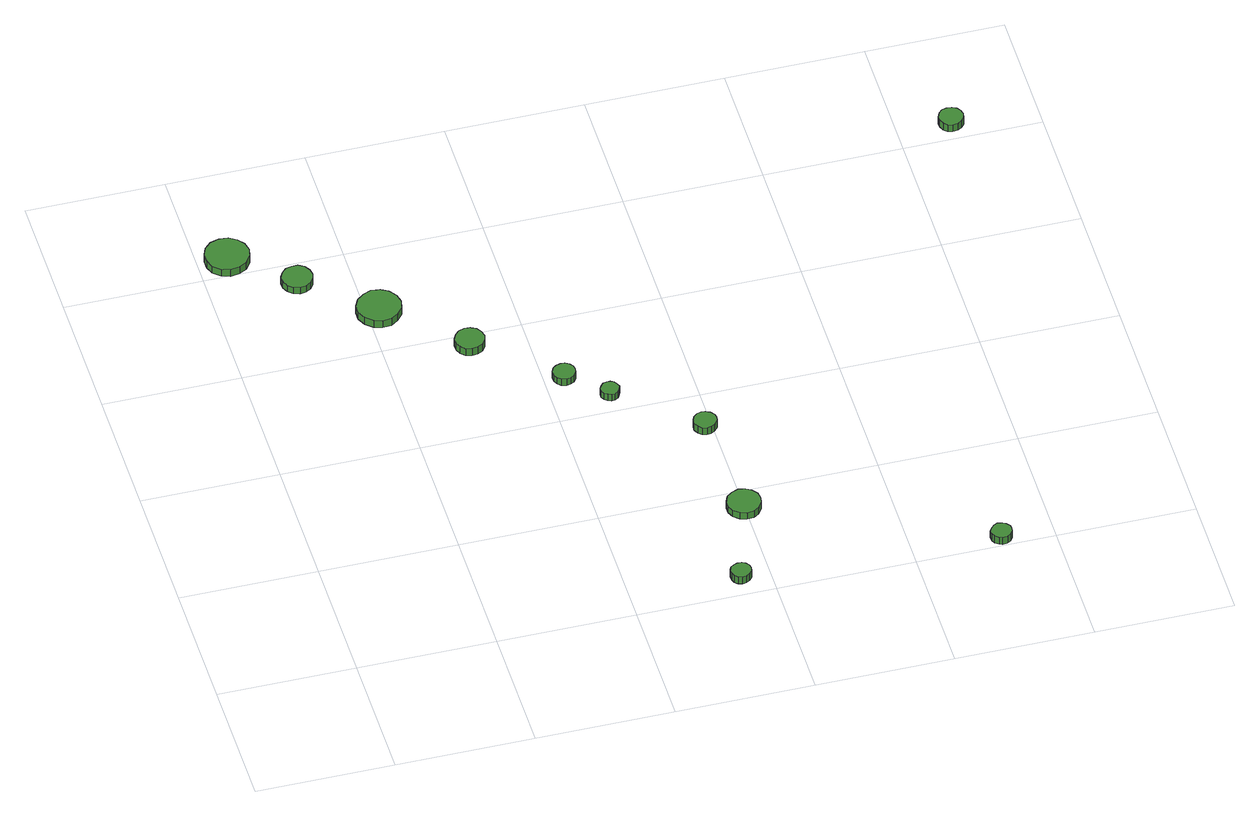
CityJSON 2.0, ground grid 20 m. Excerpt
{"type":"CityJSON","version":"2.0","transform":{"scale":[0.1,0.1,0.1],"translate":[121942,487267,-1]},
"CityObjects":{
"tree1":{"type":"SolitaryVegetationObject","attributes":{"function":"something"},"geometry":[{"type":"MultiSurface","lod":"1","boundaries":[[[0,1,2,3,4,5,6,7,8,9,10,11,12,13,14]],[[15,16,17,18,19,20,21,22,23,24,25,26,27,28,29]],[[0,29,28,1]],[[1,28,27,2]],[[2,27,26,3]],[[3,26,25,4]],[[4,25,24,5]],[[5,24,23,6]],[[6,23,22,7]],[[7,22,21,8]],[[8,21,20,9]],[[9,20,19,10]],[[10,19,18,11]],[[11,18,17,12]],[[12,17,16,13]],[[13,16,15,14]],[[14,15,29,0]]]}]},
"tree2":{"type":"SolitaryVegetationObject","attributes":{"function":"something"},"geometry":[{"type":"MultiSurface","lod":"1","boundaries":[[[30,31,32,33,34,35,36,37,38,39,40,41,42,43,44]],[[45,46,47,48,49,50,51,52,53,54,55,56,57,58,59]],[[30,59,58,31]],[[31,58,57,32]],[[32,57,56,33]],[[33,56,55,34]],[[34,55,54,35]],[[35,54,53,36]],[[36,53,52,37]],[[37,52,51,38]],[[38,51,50,39]],[[39,50,49,40]],[[40,49,48,41]],[[41,48,47,42]],[[42,47,46,43]],[[43,46,45,44]],[[44,45,59,30]]]}]},
"tree3":{"type":"SolitaryVegetationObject","attributes":{"function":"something"},"geometry":[{"type":"MultiSurface","lod":"1","boundaries":[[[60,61,62,63,64,65,66,67,68,69,70,71,72,73,74]],[[75,76,77,78,79,80,81,82,83,84,85,86,87,88,89]],[[60,89,88,61]],[[61,88,87,62]],[[62,87,86,63]],[[63,86,85,64]],[[64,85,84,65]],[[65,84,83,66]],[[66,83,82,67]],[[67,82,81,68]],[[68,81,80,69]],[[69,80,79,70]],[[70,79,78,71]],[[71,78,77,72]],[[72,77,76,73]],[[73,76,75,74]],[[74,75,89,60]]]}]},
"tree4":{"type":"SolitaryVegetationObject","attributes":{"function":"something"},"geometry":[{"type":"MultiSurface","lod":"1","boundaries":[[[90,91,92,93,94,95,96,97,98,99,100,101,102,103,104]],[[105,106,107,108,109,110,111,112,113,114,115,116,117,118,119]],[[90,119,118,91]],[[91,118,117,92]],[[92,117,116,93]],[[93,116,115,94]],[[94,115,114,95]],[[95,114,113,96]],[[96,113,112,97]],[[97,112,111,98]],[[98,111,110,99]],[[99,110,109,100]],[[100,109,108,101]],[[101,108,107,102]],[[102,107,106,103]],[[103,106,105,104]],[[104,105,119,90]]]}]},
"tree5":{"type":"SolitaryVegetationObject","attributes":{"function":"something"},"geometry":[{"type":"MultiSurface","lod":"1","boundaries":[[[120,121,122,123,124,125,126,127,128,129,130,131,132,133,134]],[[135,136,137,138,139,140,141,142,143,144,145,146,147,148,149]],[[120,149,148,121]],[[121,148,147,122]],[[122,147,146,123]],[[123,146,145,124]],[[124,145,144,125]],[[125,144,143,126]],[[126,143,142,127]],[[127,142,141,128]],[[128,141,140,129]],[[129,140,139,130]],[[130,139,138,131]],[[131,138,137,132]],[[132,137,136,133]],[[133,136,135,134]],[[134,135,149,120]]]}]},
"tree6":{"type":"SolitaryVegetationObject","attributes":{"function":"something"},"geometry":[{"type":"MultiSurface","lod":"1","boundaries":[[[150,151,152,153,154,155,156,157,158,159,160,161,162,163,164]],[[165,166,167,168,169,170,171,172,173,174,175,176,177,178,179]],[[150,179,178,151]],[[151,178,177,152]],[[152,177,176,153]],[[153,176,175,154]],[[154,175,174,155]],[[155,174,173,156]],[[156,173,172,157]],[[157,172,171,158]],[[158,171,170,159]],[[159,170,169,160]],[[160,169,168,161]],[[161,168,167,162]],[[162,167,166,163]],[[163,166,165,164]],[[164,165,179,150]]]}]},
"tree7":{"type":"SolitaryVegetationObject","attributes":{"function":"something"},"geometry":[{"type":"MultiSurface","lod":"1","boundaries":[[[180,181,182,183,184,185,186,187,188,189,190,191,192,193,194]],[[195,196,197,198,199,200,201,202,203,204,205,206,207,208,209]],[[180,209,208,181]],[[181,208,207,182]],[[182,207,206,183]],[[183,206,205,184]],[[184,205,204,185]],[[185,204,203,186]],[[186,203,202,187]],[[187,202,201,188]],[[188,201,200,189]],[[189,200,199,190]],[[190,199,198,191]],[[191,198,197,192]],[[192,197,196,193]],[[193,196,195,194]],[[194,195,209,180]]]}]},
"tree8":{"type":"SolitaryVegetationObject","attributes":{"function":"something"},"geometry":[{"type":"MultiSurface","lod":"1","boundaries":[[[210,211,212,213,214,215,216,217,218,219,220,221,222,223,224]],[[225,226,227,228,229,230,231,232,233,234,235,236,237,238,239]],[[210,239,238,211]],[[211,238,237,212]],[[212,237,236,213]],[[213,236,235,214]],[[214,235,234,215]],[[215,234,233,216]],[[216,233,232,217]],[[217,232,231,218]],[[218,231,230,219]],[[219,230,229,220]],[[220,229,228,221]],[[221,228,227,222]],[[222,227,226,223]],[[223,226,225,224]],[[224,225,239,210]]]}]},
"tree9":{"type":"SolitaryVegetationObject","attributes":{"function":"something"},"geometry":[{"type":"MultiSurface","lod":"1","boundaries":[[[240,241,242,243,244,245,246,247,248,249,250,251,252,253,254]],[[255,256,257,258,259,260,261,262,263,264,265,266,267,268,269]],[[240,269,268,241]],[[241,268,267,242]],[[242,267,266,243]],[[243,266,265,244]],[[244,265,264,245]],[[245,264,263,246]],[[246,263,262,247]],[[247,262,261,248]],[[248,261,260,249]],[[249,260,259,250]],[[250,259,258,251]],[[251,258,257,252]],[[252,257,256,253]],[[253,256,255,254]],[[254,255,269,240]]]}]},
"tree10":{"type":"SolitaryVegetationObject","attributes":{"function":"something"},"geometry":[{"type":"MultiSurface","lod":"1","boundaries":[[[270,271,272,273,274,275,276,277,278,279,280,281,282,283,284]],[[285,286,287,288,289,290,291,292,293,294,295,296,297,298,299]],[[270,299,298,271]],[[271,298,297,272]],[[272,297,296,273]],[[273,296,295,274]],[[274,295,294,275]],[[275,294,293,276]],[[276,293,292,277]],[[277,292,291,278]],[[278,291,290,279]],[[279,290,289,280]],[[280,289,288,281]],[[281,288,287,282]],[[282,287,286,283]],[[283,286,285,284]],[[284,285,299,270]]]}]},
"tree11":{"type":"SolitaryVegetationObject","attributes":{"function":"something"},"geometry":[{"type":"MultiSurface","lod":"1","boundaries":[[[300,301,302,303,304,305,306,307,308,309,310,311,312,313,314]],[[315,316,317,318,319,320,321,322,323,324,325,326,327,328,329]],[[300,329,328,301]],[[301,328,327,302]],[[302,327,326,303]],[[303,326,325,304]],[[304,325,324,305]],[[305,324,323,306]],[[306,323,322,307]],[[307,322,321,308]],[[308,321,320,309]],[[309,320,319,310]],[[310,319,318,311]],[[311,318,317,312]],[[312,317,316,313]],[[313,316,315,314]],[[314,315,329,300]]]}]}
},
"vertices":[
[72,824,28],[69,837,28],[61,847,28],[50,854,28],[37,855,28],[24,851,28],[14,842,28],[9,830,28],[9,817,28],[14,805,28],[24,796,28],[37,792,28],[50,794,28],[61,800,28],[69,811,28],[69,811,15],[61,800,15],[50,794,15],[37,792,15],[24,796,15],[14,805,15],[9,817,15],[9,830,15],[14,842,15],[24,851,15],[37,855,15],[50,854,15],[61,847,15],[69,837,15],[72,824,15],
[144,756,26],[142,765,26],[137,773,26],[129,778,26],[120,778,26],[111,776,26],[104,769,26],[100,761,26],[100,752,26],[104,743,26],[111,737,26],[120,734,26],[129,735,26],[137,740,26],[142,747,26],[142,747,14],[137,740,14],[129,735,14],[120,734,14],[111,737,14],[104,743,14],[100,752,14],[100,761,14],[104,769,14],[111,776,14],[120,778,14],[129,778,14],[137,773,14],[142,765,14],[144,756,14],
[247,670,27],[244,683,27],[236,694,27],[225,700,27],[212,702,27],[200,697,27],[190,689,27],[184,677,27],[184,664,27],[190,652,27],[200,643,27],[212,639,27],[225,640,27],[236,647,27],[244,657,27],[244,657,14],[236,647,14],[225,640,14],[212,639,14],[200,643,14],[190,652,14],[184,664,14],[184,677,14],[190,689,14],[200,697,14],[212,702,14],[225,700,14],[236,694,14],[244,683,14],[247,670,14],
[340,575,26],[338,584,26],[333,591,26],[325,595,26],[317,596,26],[308,593,26],[302,587,26],[298,579,26],[298,570,26],[302,562,26],[308,556,26],[317,554,26],[325,555,26],[333,559,26],[338,566,26],[338,566,13],[333,559,13],[325,555,13],[317,554,13],[308,556,13],[302,562,13],[298,570,13],[298,579,13],[302,587,13],[308,593,13],[317,596,13],[325,595,13],[333,591,13],[338,584,13],[340,575,13],
[573,34,23],[572,40,23],[568,45,23],[563,48,23],[557,48,23],[551,46,23],[546,42,23],[544,37,23],[544,31,23],[546,25,23],[551,21,23],[557,19,23],[563,20,23],[568,23,23],[572,28,23],[572,28,10],[568,23,10],[563,20,10],[557,19,10],[551,21,10],[546,25,10],[544,31,10],[544,37,10],[546,42,10],[551,46,10],[557,48,10],[563,48,10],[568,45,10],[572,40,10],[573,34,10],
[443,477,26],[442,484,26],[438,489,26],[432,493,26],[426,493,26],[419,491,26],[414,487,26],[411,481,26],[411,474,26],[414,468,26],[419,463,26],[426,461,26],[432,462,26],[438,465,26],[442,471,26],[442,471,14],[438,465,14],[432,462,14],[426,461,14],[419,463,14],[414,468,14],[411,474,14],[411,481,14],[414,487,14],[419,491,14],[426,493,14],[432,493,14],[438,489,14],[442,484,14],[443,477,14],
[493,428,26],[491,433,26],[488,438,26],[483,441,26],[478,441,26],[473,440,26],[469,436,26],[466,431,26],[466,425,26],[469,420,26],[473,417,26],[478,415,26],[483,415,26],[488,418,26],[491,423,26],[491,423,14],[488,418,14],[483,415,14],[478,415,14],[473,417,14],[469,420,14],[466,425,14],[466,431,14],[469,436,14],[473,440,14],[478,441,14],[483,441,14],[488,438,14],[491,433,14],[493,428,14],
[622,162,26],[620,172,26],[614,180,26],[606,185,26],[596,187,26],[586,183,26],[578,177,26],[574,167,26],[574,157,26],[578,148,26],[586,141,26],[596,138,26],[606,139,26],[614,144,26],[620,153,26],[620,153,14],[614,144,14],[606,139,14],[596,138,14],[586,141,14],[578,148,14],[574,157,14],[574,167,14],[578,177,14],[586,183,14],[596,187,14],[606,185,14],[614,180,14],[620,172,14],[622,162,14],
[605,331,28],[604,337,28],[599,343,28],[593,346,28],[587,347,28],[580,345,28],[575,340,28],[572,334,28],[572,327,28],[575,321,28],[580,316,28],[587,314,28],[593,315,28],[599,318,28],[604,324,28],[604,324,15],[599,318,15],[593,315,15],[587,314,15],[580,316,15],[575,321,15],[572,327,15],[572,334,15],[575,340,15],[580,345,15],[587,347,15],[593,346,15],[599,343,15],[604,337,15],[605,331,15],
[941,17,21],[940,23,21],[936,28,21],[931,31,21],[924,32,21],[919,30,21],[914,25,21],[911,20,21],[911,14,21],[914,8,21],[919,4,21],[924,2,21],[931,3,21],[936,6,21],[940,11,21],[940,11,8],[936,6,8],[931,3,8],[924,2,8],[919,4,8],[914,8,8],[911,14,8],[911,20,8],[914,25,8],[919,30,8],[924,32,8],[931,31,8],[936,28,8],[940,23,8],[941,17,8],
[1093,825,28],[1091,832,28],[1087,838,28],[1081,841,28],[1073,842,28],[1066,840,28],[1061,835,28],[1058,828,28],[1058,821,28],[1061,814,28],[1066,809,28],[1073,807,28],[1081,808,28],[1087,812,28],[1091,817,28],[1091,817,15],[1087,812,15],[1081,808,15],[1073,807,15],[1066,809,15],[1061,814,15],[1058,821,15],[1058,828,15],[1061,835,15],[1066,840,15],[1073,842,15],[1081,841,15],[1087,838,15],[1091,832,15],[1093,825,15]
]}
